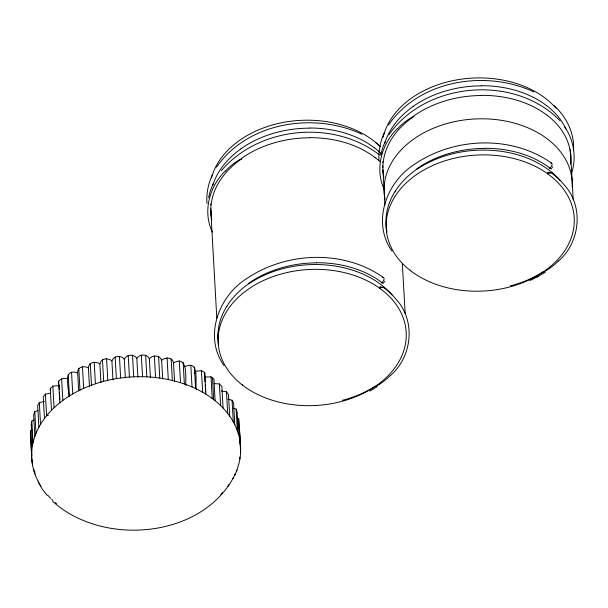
<?xml version="1.0" encoding="UTF-8"?>
<svg xmlns="http://www.w3.org/2000/svg" width="608" height="608" viewBox="0 0 608 608"><rect width="100%" height="100%" fill="white"/><g stroke="black" fill="none" stroke-linecap="round" stroke-linejoin="round"><path stroke-width="0.91" d="M378.959 160.231C378.404 150.586 380.471 140.942 384.552 132.21M573.542 150.13C574.644 133.16 566.352 116.812 554.017 105.518M32.064 429.552L30.484 430.57L30.4 433.496L31.996 461.715M30.484 430.57L31.608 455.339A104.614 75.635 -3.2 0 0 33.949 471.063L34.937 474.073A104.614 75.635 -3.2 0 0 37.506 480.122L37.962 481.027M236.299 471.474A104.614 75.635 -3.2 0 0 240.608 452.641L239.476 427.872L239.712 436.635M68.856 396.728C69.213 388.542 61.986 367.582 77.687 372.917L78.683 390.8M34.063 419.961L31.821 421.078L31.206 424.186L32.414 445.831M77.687 372.917C76.76 366.829 84.474 365.507 88.418 367.901L89.467 386.726M208.574 197.478L210.436 190.502L213.21 183.654M380.623 155.192L382.493 148.208L385.267 141.368M571.148 174.397C576.901 158.551 574.104 140.387 564.543 126.616M212.496 174.496C208.301 183.487 206.203 193.473 206.978 203.399M38 410.529L34.793 411.745L33.638 414.778L34.854 436.43M237.112 469.976C208.248 537.913 104.188 548.34 52.63 501.281M384.484 281.922L384.841 281.094M552.505 167.466L552.854 166.638M88.418 367.901C88.548 361.935 96.018 361.046 99.879 363.88L100.936 382.706M31.692 452.223A104.614 75.635 -3.2 0 1 38.889 427.272L40.546 424.354A104.614 75.635 -3.2 0 1 69.38 395.968L72.747 393.938A104.614 75.635 -3.2 0 1 168.287 379.552L172.36 380.464A104.614 75.635 -3.2 0 1 212.238 398.498L215.126 400.733A104.614 75.635 -3.2 0 1 220.62 405.589L223.09 408.082A104.614 75.635 -3.2 0 1 233.282 421.861L234.794 424.741A104.614 75.635 -3.2 0 1 237.363 430.791L238.351 433.8A104.614 75.635 -3.2 0 1 240.692 449.517M44.407 401.326L39.338 402.701L37.681 405.627L38.889 427.272M99.879 363.88C100.951 358.196 108.194 357.565 111.902 360.916L112.951 379.742M226.989 306.303L227.597 305.353M395.01 191.847L395.618 190.897M216.524 167.162C247.707 122.094 314.017 111.804 361.897 134.224M388.58 124.868C419.756 79.8 486.066 69.51 533.946 91.937M388.922 134.733C426.056 81.442 514.877 74.024 560.067 120.794M50.639 393.194L45.395 394.106L43.244 396.872L44.46 418.517M111.902 360.916C113.749 355.634 120.848 355.148 124.283 359.047L125.339 377.872M221.373 170.65C259.137 126.312 333.496 119.35 379.377 154.835M225.249 171.023C209.35 186.42 202.517 211.637 212.359 232.104M397.305 128.729C381.406 144.126 374.574 169.343 384.416 189.818M51.475 410.301L50.266 388.649L52.858 386.095L59.082 385.586C55.852 379.886 63.802 377.082 67.853 378.845M390.465 375.501C412.33 356.569 416.024 320.598 395.93 299.052A96.452 69.73 -3.2 0 0 384.568 288.2A3.488 1.908 -53.1 0 0 382.751 287.037M558.478 261.045C580.351 242.113 584.037 206.142 563.95 184.596A96.452 69.73 -3.2 0 0 552.588 173.744A3.488 1.908 -53.1 0 0 550.582 172.649M124.283 359.047C126.76 354.244 133.813 353.848 136.83 358.317L137.887 377.142M136.83 358.317C139.787 354.023 146.893 353.712 149.355 358.728L150.404 377.553M379.46 384.256L378.799 384.674A38.661 27.953 -3.2 0 1 377.895 385.214L376.656 385.89A11.932 8.626 -3.2 0 1 376.238 386.095A6.141 4.446 -3.2 0 1 375.835 386.27L375.318 386.399M537.373 276.906L545.27 272.24M369.862 391.111L377.249 386.696M149.355 358.728C152.646 354.95 159.912 354.768 161.644 360.27L162.701 379.096M547.983 173.508L548.234 173.379A3.488 2.523 -3.2 0 1 552.588 173.744M379.962 287.964L380.213 287.835A3.488 2.523 -3.2 0 1 384.568 288.2M529.94 280.539L537.882 276.655M161.644 360.27C165.163 356.995 172.664 357.033 173.516 362.93L174.572 381.756M173.516 362.93C188.13 354.51 185.47 377.021 185.835 385.48M513.152 285.395L511.685 285.798M345.139 399.851L343.756 400.224M184.779 366.654C199.751 359.541 195.062 381.17 196.262 389.28M48.351 415.454L46.603 415.758L45.395 394.106M195.259 371.397L201.438 370.606L204.706 372.552L205.914 394.204M543.339 271.943L543.848 271.814A6.141 4.446 -3.2 0 0 544.259 271.639A11.932 8.626 -3.2 0 0 544.669 271.434L545.908 270.758A38.661 27.953 -3.2 0 0 546.812 270.218L547.481 269.8A71.463 51.665 -3.2 0 0 558.387 260.999M204.706 372.552L204.782 377.074L211.029 376.846L213.917 379.088L215.126 400.733M214.092 383.64L219.412 383.937L221.874 386.43L223.09 408.082M221.266 390.99L226.465 391.772L228.464 394.478L229.68 416.123M227.909 399.175L232.074 400.216L233.586 403.096L234.794 424.741M233.791 408.287L236.147 409.138L237.143 412.148L238.351 433.8M194.096 373.046L195.046 373.555M551.296 162.952C511.571 134.968 454.586 137.188 414.869 164.046C386.498 181.754 371.442 222.064 392.016 251.157M383.276 277.408C343.55 249.424 286.566 251.644 246.848 278.502C218.477 296.21 203.422 336.52 223.995 365.613M375.942 142.796L380.623 146.695M50.738 498.355L49.21 496.782A104.614 75.635 -3.2 0 1 47.614 495.034M46.976 495.284L42.172 488.893L38.281 482.159M38.722 482.463L39.018 483.003A104.614 75.635 -3.2 0 0 40.934 486.218M38.623 482.288L38.053 481.209M50.266 388.649L50.76 390.404M31.244 443.156L30.788 440.07M217.892 338.481L217.558 335.069M570.433 150.176L573.207 199.789M410.385 269.99L410.423 270.59M402.344 263.363L405.141 313.356M382.941 169.852L384.91 205.01M242.364 384.446L242.402 385.046M240.304 443.148L238.632 418.41L239.841 440.055M239.871 439.462L240.183 445.109M240.449 449.814L240.608 452.641M239.78 457.148L239.886 459.032M236.147 409.138L237.363 430.791M232.074 400.216L233.282 421.861M226.465 391.772L227.673 413.417M210.801 210.52L216.805 318.075M219.412 383.937L220.62 405.589M212.488 377.956L213.697 399.608M211.029 376.846L212.238 398.498M204.782 377.074L205.048 381.778M205.208 384.606L205.626 392.13M201.438 370.606L202.654 392.259M194.4 366.943L195.609 388.596M190.806 365.317L192.022 386.969M183.152 362.338L184.368 383.99M179.292 361.061L180.5 382.706M171.152 358.811L172.36 380.464M167.078 357.899L168.287 379.552M158.574 356.417L159.782 378.07M154.356 355.893L155.564 377.538M145.624 355.201L146.832 376.854M141.33 355.064L142.538 376.709M132.506 355.178L133.714 376.823M128.204 355.429L129.413 377.074M119.426 356.341L120.635 377.994M115.178 356.98L116.394 378.632M106.59 358.682L107.798 380.334M102.471 359.7L103.679 381.345M94.202 362.163L95.41 383.808M90.273 363.538L91.481 385.191M82.46 366.715L83.668 388.368M78.782 368.44L79.99 390.085M71.539 372.286L72.747 393.938M68.172 374.323L69.38 395.968M61.621 378.776L62.829 400.429M59.082 385.586L59.295 389.348M59.455 392.175L59.873 399.707M58.611 381.094L59.827 402.739M52.858 386.095L54.074 407.74M39.338 402.701L40.546 424.354M34.793 411.745L36.001 433.39M34.778 471.246L34.937 474.073M31.821 421.078L33.037 442.73M33.843 469.178L33.949 471.063M31.51 447.86L31.928 455.392M32.194 460.096L32.46 464.808M235.41 473.526A104.614 75.635 -3.2 0 1 234.452 475.562M233.411 477.584A104.614 75.635 -3.2 0 1 232.879 478.564M229.216 484.424A104.614 75.635 -3.2 0 1 227.84 486.339M222.52 492.776A104.614 75.635 -3.2 0 1 220.826 494.562M56.536 503.606A104.614 75.635 -3.2 0 1 55.275 502.55M52.85 500.384A104.614 75.635 -3.2 0 1 51.68 499.274M570.334 149.606A94.21 66.561 -3.1 0 1 570.555 157.761M383.64 174.473A94.21 69.616 -3.4 0 1 383.017 170.232M382.812 167.679A94.21 69.616 -3.4 0 1 382.744 165.969M382.782 162.556A94.21 69.616 -3.4 0 1 382.827 161.698M384.788 143.138A94.21 69.616 -3.4 0 1 413.014 106.575M413.014 106.491A94.21 69.054 -4.7 0 1 481.148 85.888M481.24 85.72A94.21 67.929 -5.1 0 1 546.425 105.526M570.296 149.758A94.21 66.895 -4.4 0 1 570.205 152.198M546.539 105.534A94.21 66.895 -4.4 0 1 565.873 128.987M383.861 177.513A94.156 68.073 -3.2 0 1 413.888 116.462L412.148 117.124A32.786 23.704 -3.2 0 0 410.362 118.165L410.134 118.302A71.09 51.399 -3.2 0 0 397.465 128.805M413.554 116.113A94.21 69.054 -4.7 0 1 481.68 95.509M481.779 95.365A94.21 67.929 -5.1 0 1 546.949 115.155M547.078 115.155A94.21 66.895 -4.4 0 1 570.684 162.632M570.669 162.693A94.21 66.561 -3 0 1 570.502 164.327M547.671 173.698A3.488 1.543 55.7 0 1 549.313 172.733M550.567 162.891A3.488 1.908 -53.1 0 1 552.018 164.798A3.488 1.908 -53.1 0 1 549.655 168.332M551.79 168.15A3.488 1.444 54.4 0 1 549.647 168.196M416.883 169.366A94.156 68.073 -3.2 0 1 560.052 180.371M416.495 169.024A94.21 69.054 -4.7 0 1 484.644 148.413M484.736 148.284A94.21 67.929 -5.1 0 1 549.906 168.082M386.969 232.066A94.21 69.563 -2.7 0 1 386.019 218.515A94.21 69.616 -3.4 0 1 394.873 191.801M395.474 190.844A94.21 69.418 -4.2 0 1 416.685 169.26M543.05 271.784A94.21 67.123 -1.7 0 1 513.03 285.16M511.564 285.547A94.21 67.655 -1.3 0 1 510.469 285.828M547.595 173.272A3.488 1.604 53.9 0 1 549.32 172.786M383.131 137.241A94.156 68.073 -3.2 0 1 457.892 79.694A94.156 68.073 -3.2 0 1 556.016 108.209M385.069 199.166A94.156 68.073 -3.2 0 1 473.222 119.069A94.156 68.073 -3.2 0 1 572.212 187.013M211.592 216.76A94.21 69.616 -3.4 0 1 210.687 208.263M210.725 204.843A94.21 69.616 -3.4 0 1 210.771 203.992M212.739 185.425A94.21 69.616 -3.4 0 1 240.958 148.869M240.958 148.785A94.21 69.054 -4.7 0 1 309.092 128.182M309.191 128.014A94.21 67.929 -5.1 0 1 374.368 147.82M374.482 147.82A94.21 66.895 -4.4 0 1 381.634 154.044M211.804 219.807A94.156 68.073 -3.2 0 1 241.832 158.756L240.092 159.418A32.786 23.704 -3.2 0 0 238.306 160.451L238.078 160.588A71.09 51.399 -3.2 0 0 225.408 171.099M241.498 158.407A94.21 69.054 -4.7 0 1 309.632 137.803M309.723 137.659A94.21 67.929 -5.1 0 1 374.893 157.449M375.022 157.442A94.21 66.895 -4.4 0 1 380.152 161.736M211.508 177.794A94.156 68.073 -3.2 0 1 282.743 122.542A94.156 68.073 -3.2 0 1 379.035 145.403M390.366 375.448A71.463 51.665 -3.2 0 1 379.483 384.271M379.65 288.154A3.488 1.543 55.7 0 1 381.292 287.189M382.196 277.423A3.488 1.908 -53.1 0 1 384.028 279.049A3.488 1.908 -53.1 0 1 381.634 282.788M383.785 282.454A3.488 1.444 54.4 0 1 381.626 282.652M248.862 283.822A94.156 68.073 -3.2 0 1 392.031 294.827M248.474 283.48A94.21 69.054 -4.7 0 1 316.624 262.869M316.715 262.74A94.21 67.929 -5.1 0 1 381.885 282.538M218.059 338.458A94.21 69.624 -3.3 0 1 217.748 335.054M218.637 344.842A94.21 69.563 -2.7 0 1 217.998 332.971M217.998 332.91A94.21 69.616 -3.4 0 1 226.852 306.257M227.453 305.3A94.21 69.418 -4.2 0 1 248.664 283.716M375.03 386.24A94.21 67.123 -1.7 0 1 345.01 399.616M343.543 400.003A94.21 67.655 -1.3 0 1 342.456 400.284M379.574 287.728A3.488 1.604 53.9 0 1 381.3 287.242M547.778 173.842L547.618 173.728A94.156 68.073 -3.2 0 0 389.986 206.135A94.156 68.073 -3.2 0 0 501.091 288.914A94.156 68.073 -3.2 0 0 550.004 175.507L547.778 173.842M379.757 288.291L379.605 288.184A94.156 68.073 -3.2 0 0 221.966 320.591A94.156 68.073 -3.2 0 0 333.07 403.37A94.156 68.073 -3.2 0 0 381.984 289.963L379.757 288.291"/></g></svg>
